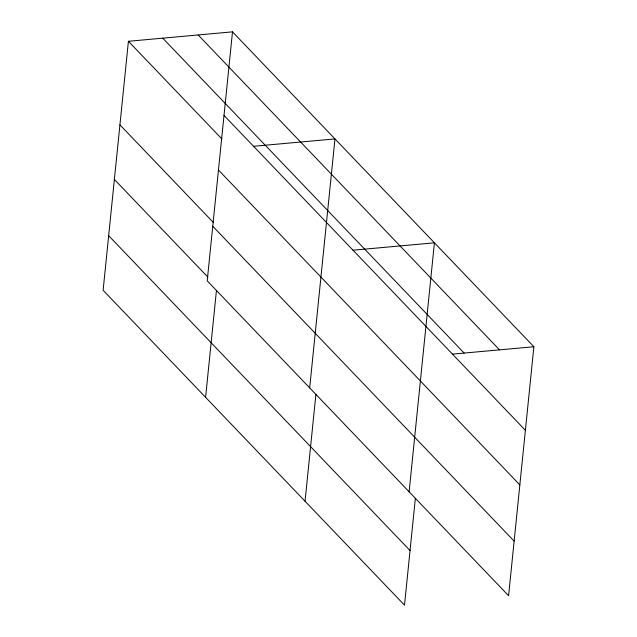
<?xml version="1.0" encoding="UTF-8"?>
<svg xmlns="http://www.w3.org/2000/svg" width="637" height="637" viewBox="0 0 637 637"><rect width="100%" height="100%" fill="white"/><g stroke="black" fill="none" stroke-linecap="round" stroke-linejoin="round"><path stroke-width="0.96" d="M232.497 31.85L207.208 280.821L508.589 595.714L533.878 346.743L232.497 31.85L128.411 41.286L103.122 290.257L404.503 605.15L415.364 498.277M205.592 397.321L216.445 290.448M309.678 387.885L334.966 138.914L253.454 146.303M305.051 501.239L315.904 394.359M409.129 491.804L434.418 242.824L352.906 250.214M452.366 354.132L533.878 346.743M198.147 34.963L499.527 349.856M162.761 38.172L464.142 353.065M224.009 115.416L525.39 430.309M128.411 41.286L221.939 139.009M218.459 170.007L519.848 484.892M119.923 124.852L213.451 222.576M212.75 226.239L514.131 541.132M114.381 179.435L207.909 277.159M108.664 235.674L410.053 550.567"/></g></svg>
